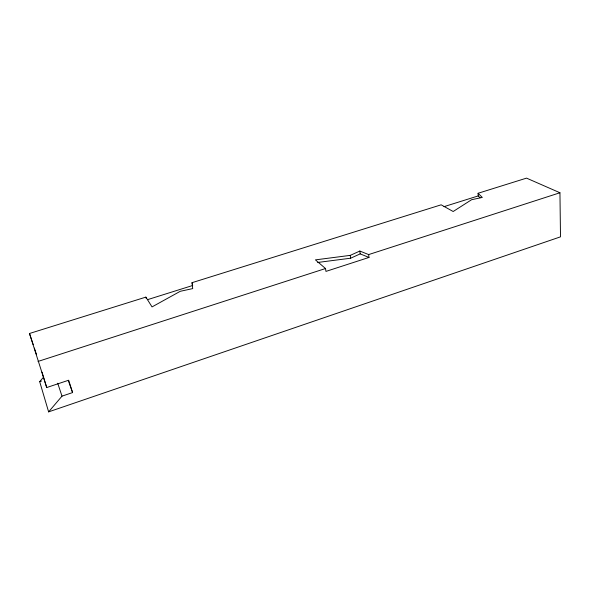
<?xml version="1.0" encoding="UTF-8"?>
<svg xmlns="http://www.w3.org/2000/svg" width="590" height="590" viewBox="0 0 590 590"><rect width="100%" height="100%" fill="white"/><g stroke="black" fill="none" stroke-linecap="round" stroke-linejoin="round"><path stroke-width="0.89" d="M480.031 197.716L478.217 195.924L478.07 193.277L526.538 178.128L559.947 192.76L560.5 236.841L48.623 411.872L39.692 381.664L43.122 377.622M48.623 411.872L62.002 396.148L72.585 392.571L68.661 380.226L46.721 387.542L29.5 333.49L145.878 297.109L152.036 306.911L180.282 291.29L192.724 288.599L192.03 282.684L441.143 204.819L453.172 211.508L471.631 199.7L482.303 197.436L478.07 193.277M317.634 262.469L350.637 258.206L360.202 253.884L368.993 257.439L368.647 254.585L359.841 251.052L350.261 255.367L315.414 259.873L325.525 268.524L325.953 271.4L368.993 257.439M39.692 381.664L41.44 381.081M38.026 361.441L325.525 268.524M368.647 254.585L559.947 192.76M147.478 299.676L192.672 285.494L192.03 282.684M443.99 206.662L478.217 195.924M68.329 380.639L72.585 392.571M57.709 383.22L62.002 396.148M29.5 333.49L33.224 344.671M34.367 348.115L36.366 354.14M42.001 372.135L46.721 387.542M145.878 297.109L146.246 298.525M350.261 255.367L350.637 258.206M359.841 251.052L360.202 253.884"/></g></svg>
